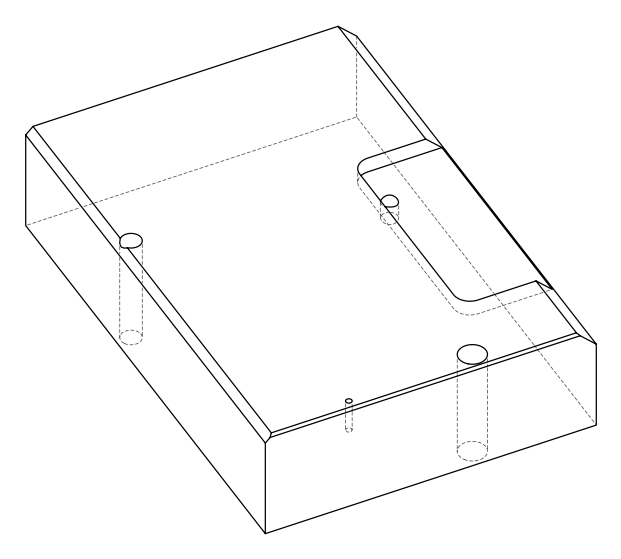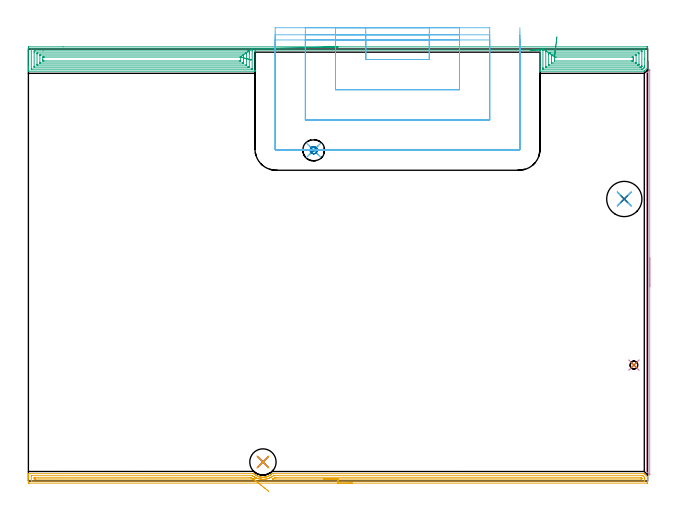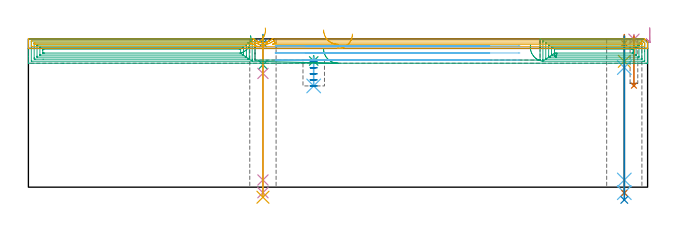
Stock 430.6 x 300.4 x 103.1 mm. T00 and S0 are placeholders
(PLAN: 18 operations, 12 tool changes, 37.8 min)
(1 SPOT_DRILL | STEP1HOLE | NXT0321_9005460120000 | 0.05 min | 182 mm3)
(2 SPOT_DRILL_1 | STEP1HOLE_1 | NXT0321_9005460120000 | 0.05 min | 183 mm3)
(3 SPOT_DRILL_2 | STEP1POCKET | NXT0321_9005460120000 | 0.03 min | 1573 mm3)
(4 SPOT_DRILL_3 | STEP1POCKET_1 | NXT0321_9005460120000 | 0.03 min | 2 mm3)
(5 DRILL_BLIND_HOLE_INTO_CENTER | STEP1HOLE | UGT0301_217 | 0.07 min | 989 mm3)
(6 GUN_DRILL_THROUGH_HOLE | STEP1HOLE | UGT0307_007 | 0.52 min | 6992 mm3)
(7 DRILL_TO_ENLARGE_THROUGH_HOLE | STEP1HOLE | NXT0301_104 | 0.44 min | 7661 mm3)
(8 DRILL_TO_ENLARGE_THROUGH_HOLE_1 | STEP1HOLE | UGT0301_058 | 0.46 min | 32726 mm3)
(9 DRILL_BLIND_HOLE_INTO_CENTER_1 | STEP1HOLE_1 | NXT0301_128 | 0.08 min | 1722 mm3)
(10 GUN_DRILL_THROUGH_HOLE_1 | STEP1HOLE_1 | UGT0307_007 | 0.52 min | 6716 mm3)
(11 DRILL_TO_ENLARGE_THROUGH_HOLE_2 | STEP1HOLE_1 | UGT0301_252 | 0.45 min | 18446 mm3)
(12 DRILL_BLIND_HOLE_INTO_CENTER_2 | STEP1POCKET | NXT0301_128 | 0.08 min | 1995 mm3)
(13 DRILL_BLIND_HOLE_INTO_CENTER_3 | STEP1POCKET_1 | UGT0301_178 | 0.14 min | 703 mm3)
(14 MILL_ROUGH_BLIND_HOLE_CONTOUR | STEP1POCKET | NXT0201_013 | Spiral | 0.54 min | 2125 mm3)
(15 AREA_MILL | FG_CHAMFER_SURFACE | UGT0205_001 | 13.68 min | 57901 mm3)
(16 AREA_MILL_1 | FG_CHAMFER_SURFACE_1 | UGT0205_001 | 2.39 min | 743 mm3)
(17 AREA_MILL_2 | FG_CHAMFER_SURFACE_2 | UGT0205_001 | 10.54 min | 9348 mm3)
(18 MILL_SLOT | SLOT_PARTIAL_RECTANGULAR | UGT0201_006 | Follow Part, ap 7, ae 75% | 7.68 min | 217475 mm3)
(TOOL NXT0321_9005460120000 | NC Spot Drill, 142deg, 12mm, Carbide, Uncoated | D12 PA142 FL30 Z2)
(TOOL UGT0301_217 | Twist Drill 10.4 mm | D10.4 PA118 FL82 Z2)
(TOOL UGT0307_007 | Gun Drill 10 mm | D10 PA130 FL24 Z1)
(TOOL NXT0301_104 | Carbide Drill 14mm [860.1-1400-112A1-MM 2214] | D14 PA140 FL123 Z2)
(TOOL UGT0301_058 | Twist Drill 24.5 mm | D24.5 PA118 FL160 Z2)
(TOOL NXT0301_128 | Carbide Drill 12mm [861.1-1200-036A1-GP GC34] | D12 PA150 FL37.4 Z2)
(TOOL UGT0301_252 | Twist Drill 18.3 mm | D18.3 PA118 FL135 Z2)
(TOOL UGT0301_178 | Twist Drill 5.4 mm | D5.4 PA118 FL55 Z2)
(TOOL NXT0201_013 | ENDMILL 10mm | D10 FL30 Z4)
(TOOL UGT0205_001 | Chamfer Mill 20 x 3 x 45 deg. | D20 FL50 Z2)
(TOOL UGT0201_006 | End Mill 28 mm | D28 FL25 Z2)
(OP 1 SPOT_DRILL)
G17 G21 G94 G90
T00 M6
G54
G17 G0 G90 X414.4 Y196.1 S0 M3
G43 Z113.1 H0
G94 G81 G98 Z100.1 F250. R106.1
G80
M5
M2
(OP 2 SPOT_DRILL_1)
G17 G21 G94 G90
T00 M6
G54
G17 G0 G90 X163.1 Y13.2 S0 M3
G43 Z113.1 H0
G94 G81 G98 Z100.1 F250. R106.1
G80
M5
M2
(OP 3 SPOT_DRILL_2)
G17 G21 G94 G90
T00 M6
G54
G17 G0 G90 X198.4 Y230. S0 M3
G43 Z113.1 H0
G94 G81 G98 Z87.759 F250. R91.4
G80
M5
M2
(OP 4 SPOT_DRILL_3)
G17 G21 G94 G90
T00 M6
G54
G17 G0 G90 X421.1 Y80.6 S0 M3
G43 Z113.1 H0
G94 G81 G98 Z102.868 F250. R106.1
G80
M5
M2
(OP 5 DRILL_BLIND_HOLE_INTO_CENTER)
G17 G21 G94 G90
T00 M6
G54
G17 G0 G90 X414.4 Y196.1 S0 M3
G43 Z113.1 H0
G94 G81 G98 Z87.5 F250. R105.1
G80
M5
M2
(OP 6 GUN_DRILL_THROUGH_HOLE)
G17 G21 G94 G90
T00 M6
G54
G17 G0 G90 X414.4 Y196.1 M8
G43 Z113.1 H0
Z100.068
S716 M3
G94 G1 Z83.173 F125. M26
G4 X.084
Z5. F250.
G4 X.084
Z-3.832 F125.
G4 X.084
M5
M9
G0 Z100.068
Z113.1
M2
(OP 7 DRILL_TO_ENLARGE_THROUGH_HOLE)
G17 G21 G94 G90
T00 M6
G54
G17 G0 G90 X414.4 Y196.1 S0 M3
G43 Z113.1 H1
G94 G73 G98 Z-4.048 F250. Q13.393 R105.1
G80
M5
M2
(OP 8 DRILL_TO_ENLARGE_THROUGH_HOLE_1)
G17 G21 G94 G90
T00 M6
G54
G17 G0 G90 X414.4 Y196.1 S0 M3
G43 Z113.1 H0
G94 G73 G98 Z-8.861 F250. Q22.392 R105.1
G80
M5
M2
(OP 9 DRILL_BLIND_HOLE_INTO_CENTER_1)
G17 G21 G94 G90
T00 M6
G54
G17 G0 G90 X163.1 Y13.2 S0 M3
G43 Z113.1 H1
G94 G81 G98 Z85.1 F250. R105.1
G80
M5
M2
(OP 10 GUN_DRILL_THROUGH_HOLE_1)
G17 G21 G94 G90
T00 M6
G54
G17 G0 G90 X163.1 Y13.2 M8
G43 Z113.1 H0
Z98.106
S716 M3
G94 G1 Z79.108 F125. M26
G4 X.084
Z5. F250.
G4 X.084
Z-3.832 F125.
G4 X.084
M5
M9
G0 Z98.106
Z113.1
M2
(OP 11 DRILL_TO_ENLARGE_THROUGH_HOLE_2)
G17 G21 G94 G90
T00 M6
G54
G17 G0 G90 X163.1 Y13.2 S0 M3
G43 Z113.1 H0
G94 G73 G98 Z-6.998 F250. Q15.728 R105.1
G80
M5
M2
(OP 12 DRILL_BLIND_HOLE_INTO_CENTER_2)
G17 G21 G94 G90
T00 M6
G54
G17 G0 G90 X198.4 Y230. S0 M3
G43 Z113.1 H1
G94 G81 G98 Z70.4 F250. R90.4
G80
M5
M2
(OP 13 DRILL_BLIND_HOLE_INTO_CENTER_3)
G17 G21 G94 G90
T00 M6
G54
G17 G0 G90 X421.1 Y80.6 S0 M3
G43 Z113.1 H0
G94 G81 G98 Z70.6 F250. R105.1
G80
M5
M2
(OP 14 MILL_ROUGH_BLIND_HOLE_CONTOUR)
G17 G21 G94 G90
T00 M6
G54
G17 G0 G90 X198.4 Y230. S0 M3
G43 Z113.1 H0
Z87.2
G94 G3 X198.475 Y232.375 R1.189 F250.
X195.955 Y230.154 R2.375
X198.246 Y227.555 R2.45
X195.955 Y230.154 R-2.45
X197.1 Y228.854 R1.225
X198.4 Y230. R1.225
G0 Z83.
G3 X198.475 Y232.375 R1.189
X195.955 Y230.154 R2.375
X198.246 Y227.555 R2.45
X195.955 Y230.154 R-2.45
X197.1 Y228.854 R1.225
X198.4 Y230. R1.225
G0 Z78.8
G3 X198.475 Y232.375 R1.189
X195.955 Y230.154 R2.375
X198.246 Y227.555 R2.45
X195.955 Y230.154 R-2.45
X197.1 Y228.854 R1.225
X198.4 Y230. R1.225
G0 Z74.6
G3 X198.475 Y232.375 R1.189
X195.955 Y230.154 R2.375
X198.246 Y227.555 R2.45
X195.955 Y230.154 R-2.45
X197.1 Y228.854 R1.225
X198.4 Y230. R1.225
G0 Z70.4
G3 X198.475 Y232.375 R1.189
X195.955 Y230.154 R2.375
X198.246 Y227.555 R2.45
X195.955 Y230.154 R-2.45
X197.1 Y228.854 R1.225
X198.4 Y230. R1.225
G0 Z113.1
M5
M2
(OP 15 AREA_MILL)
G17 G21 G94 G90
T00 M6
G54
G17 G0 G90 X205.3 Y301.9 S1061 M3
G43 Z113.1 H0
Z96.2
G94 G1 X205.338 Z95.328 F250.
X205.452 Z94.464
X205.641 Z93.612
X205.903 Z92.78
X206.237 Z91.974
X206.64 Z91.2
X207.108 Z90.464
X207.64 Z89.772
X208.229 Z89.129
X208.872 Z88.54
X209.564 Z88.008
X210.3 Z87.54
X211.074 Z87.137
X211.88 Z86.803
X212.712 Z86.541
X213.563 Z86.352
X214.428 Z86.238
X215.3 Z86.2
X429.991
X430.392 Y301.896 Z86.202
X430.59 Y301.892 Z86.206
X430.6 Y301.69 Z86.407
Y290.797 Z97.297
Y290.235 Z97.863
Y289.913 Z98.184
Y289.35 Z98.746
Y289.028 Z99.067
Y288.385 Z99.714
Y287.903 Z100.197
X430.59 Y287.297 Z100.801
X430.556 Y287.26 Z100.838
X430.438 Y287.137 Z100.961
X428.397 Y285.096 Z103.001
X428.322 Y285.024 Z103.071
X428.295 Y285.004 Z103.089
X428.206 Y285. Z103.1
X355.898
X355.81 Y285.005 Z103.091
X355.8 Y285.162 Z102.935
Y299.64 Z88.459
Y299.643 Z88.453
Y299.648 Z88.452
Y299.7 Z88.4
X355.127
X355.006 Y299.698 Z88.393
X354.126 Y299.7 Z88.4
X157.6
Y285.358 Z102.739
X157.593 Y285.035 Z103.062
X157.591 Y285.005 Z103.091
X157.274 Y285. Z103.1
X0.162
X0.008 Y285.002 Z103.088
X0. Y285.018 Z103.073
Y285.358 Z102.742
Y285.732 Z102.367
Y286.376 Z101.719
Y287.582 Z100.515
Y288.144 Z99.95
Y297.289 Z90.809
Y301.409 Z86.689
X0.003 Y301.692 Z86.405
X0.01 Y301.892 Z86.206
X0.211 Y301.899 Z86.199
X24.091 Y301.9 Z86.2
X215.3
X155.936 Y300.485 Z87.615
X155.817 Y300.325 Z87.775
X155.727 Y300.174 Z87.926
X155.637 Y299.936 Z88.164
X155.612 Y299.77 Z88.33
X155.608 Y299.64 Z88.46
X155.601 Y299.088 Z89.012
X155.6 Y286.709 Z101.391
X155.598 Y286.525 Z101.575
X155.594 Y286.458 Z101.642
X155.59 Y286.425 Z101.675
X155.575 Y286.421 Z101.679
X155.47 Y286.418 Z101.682
X155.044 Y286.414 Z101.686
X155.005
X2.394 Y286.415 Z101.685
X2.354 Y286.416 Z101.684
X2.01 Y286.431 Z101.669
X2.006 Y286.534 Z101.566
X2.001 Y286.765 Z101.335
Y300.03 Z88.07
X2.007 Y300.421 Z87.679
X2.01 Y300.47 Z87.63
X2.025 Y300.479 Z87.621
X2.074 Y300.482 Z87.618
X2.181 Y300.484 Z87.616
X2.394 Y300.486 Z87.614
X155.936 Y300.485 Z87.615
X153.568 Y299.065 Z89.035
X153.59 Y298.756 Z89.344
X153.597 Y298.42 Z89.68
X153.599 Y297.871 Z90.229
X153.6 Y297.533 Z90.567
X153.599 Y287.975 Z100.125
X153.597 Y287.89 Z100.21
X153.592 Y287.849 Z100.251
X153.589 Y287.835 Z100.265
X153.572 Y287.833 Z100.267
X153.258 Y287.83 Z100.27
X152.684 Y287.829 Z100.271
X152.366 Y287.828 Z100.272
X4.073 Y287.829 Z100.271
X4.035 Y287.83 Z100.27
X4.014 Y287.832 Z100.268
X4.011 Y287.834 Z100.266
X4.007 Y287.848 Z100.252
X4.002 Y287.966 Z100.134
X4.001 Y288.144 Z99.956
X4. Y288.322 Z99.778
Y298.049 Z90.051
X4.005 Y298.756 Z89.344
X4.009 Y298.925 Z89.175
X4.029 Y299.065 Z89.035
X4.18 Y299.066 Z89.034
X4.754 Y299.071 Z89.029
X10.221 Y299.072 Z89.028
X152.366 Y299.071 Z89.029
X152.941 Y299.07 Z89.03
X153.568 Y299.065 Z89.035
X151.588 Y297.651 Z90.449
X151.594 Y297.533 Z90.567
X151.598 Y297.365 Z90.735
X151.6 Y297.113 Z90.987
Y296.987 Z91.113
X151.599 Y289.661 Z98.439
X151.594 Y289.409 Z98.691
X151.59 Y289.249 Z98.851
X151.557 Y289.247 Z98.853
X151.473 Y289.244 Z98.856
X151.256 Y289.243 Z98.857
X6.641
X6.108 Y289.245 Z98.855
X6.053 Y289.246 Z98.854
X6.02 Y289.249 Z98.851
X6.01 Y289.281 Z98.819
X6.005 Y289.48 Z98.62
X6. Y289.878 Z98.222
Y296.987 Z91.113
X6.003 Y297.412 Z90.688
X6.007 Y297.624 Z90.476
X6.01 Y297.646 Z90.454
X6.027 Y297.651 Z90.449
X6.085 Y297.654 Z90.446
X6.182 Y297.657 Z90.443
X150.796
X151.473 Y297.655 Z90.445
X151.568 Y297.653 Z90.447
X151.588 Y297.651 Z90.449
X149.569 Y296.237 Z91.863
X149.591 Y296.199 Z91.901
X149.595 Y296.103 Z91.997
X149.6 Y295.305 Z92.795
X149.599 Y290.797 Z97.303
X149.597 Y290.697 Z97.403
X149.594 Y290.674 Z97.426
X149.592 Y290.667 Z97.433
X149.549 Y290.664 Z97.436
X149.361 Y290.66 Z97.44
X149.078 Y290.657 Z97.443
X148.936
X8.501 Y290.658 Z97.442
X8.218 Y290.661 Z97.439
X8.032 Y290.664 Z97.436
X8.009 Y290.67 Z97.43
X8.006 Y290.68 Z97.42
X8.003 Y290.706 Z97.394
X8.001 Y290.797 Z97.303
Y296.103 Z91.997
X8.003 Y296.182 Z91.918
X8.006 Y296.222 Z91.878
X8.009 Y296.235 Z91.865
X8.077 Y296.237 Z91.863
X8.36 Y296.242 Z91.858
X8.502 Y296.243 Z91.857
X8.643
X148.795
X149.551 Y296.238 Z91.862
X149.569 Y296.237 Z91.863
X147.59 Y294.819 Z93.281
X147.594 Y294.796 Z93.304
X147.597 Y294.742 Z93.358
X147.6 Y294.634 Z93.466
X147.599 Y292.273 Z95.827
X147.597 Y292.127 Z95.973
X147.593 Y292.091 Z96.009
X147.59 Y292.079 Z96.021
X147.578 Y292.077 Z96.023
X147.506 Y292.073 Z96.027
X147.009 Y292.072 Z96.028
X146.616 Y292.071 Z96.029
X10.927
X10.428 Y292.073 Z96.027
X10.029 Y292.077 Z96.023
X10.01 Y292.08 Z96.02
X10.004 Y292.102 Z95.998
X10.001 Y292.566 Z95.534
X10. Y292.99 Z95.11
X10.002 Y294.334 Z93.766
X10.005 Y294.754 Z93.346
X10.01 Y294.814 Z93.286
X10.055 Y294.822 Z93.278
X10.179 Y294.825 Z93.275
X10.428 Y294.827 Z93.273
X10.822 Y294.829 Z93.271
X11.321
X147.009 Y294.828 Z93.272
X147.406 Y294.826 Z93.274
X147.579 Y294.822 Z93.278
X147.59 Y294.819 Z93.281
X148.395 Y294.601 Z93.539
X149.174 Y294.389 Z93.868
X149.923 Y294.186 Z94.267
X150.636 Y293.992 Z94.731
X151.307 Y293.81 Z95.258
X151.931 Y293.641 Z95.844
X152.503 Y293.486 Z96.484
X153.019 Y293.345 Z97.173
X153.475 Y293.222 Z97.906
X153.868 Y293.115 Z98.678
X154.195 Y293.026 Z99.482
X154.453 Y292.956 Z100.312
X154.639 Y292.906 Z101.163
X154.754 Y292.874 Z102.027
X154.795 Y292.863 Z102.899
X154.763 Y292.872 Z103.77
X154.658 Y292.9 Z104.636
X154.481 Y292.949 Z105.489
G0 Z113.1
X349.142 Y299.231
Z98.977
G1 X349.053 Y299.218 Z98.109
X349.04 Y299.216 Z97.237
X349.102 Y299.225 Z96.367
X349.238 Y299.246 Z95.505
X349.449 Y299.277 Z94.659
X349.731 Y299.319 Z93.835
X350.084 Y299.372 Z93.039
X350.503 Y299.434 Z92.277
X350.987 Y299.506 Z91.554
X351.531 Y299.588 Z90.877
X352.132 Y299.677 Z90.251
X352.784 Y299.774 Z89.68
X353.483 Y299.879 Z89.168
X354.224 Y299.989 Z88.72
X355. Y300.105 Z88.34
X355.806 Y300.225 Z88.028
X356.636 Y300.349 Z87.79
X357.483 Y300.475 Z87.625
X357.507 Y300.479 Z87.621
X357.684 Y300.485 Z87.615
X357.723
X427.313 Y300.486 Z87.614
X428.206 Y300.485 Z87.615
X428.247 Y300.484 Z87.616
X428.59 Y300.469 Z87.631
X428.593 Y300.366 Z87.734
X428.599 Y300.135 Z87.965
X428.6 Y293.45 Z94.65
X428.599 Y288.639 Z99.461
X428.597 Y288.144 Z99.956
X428.594 Y287.76 Z100.34
X428.206 Y287.356 Z100.744
X428.158 Y287.308 Z100.792
X428.11 Y287.26 Z100.84
X427.713 Y286.864 Z101.236
X427.313 Y286.469 Z101.631
X427.263 Y286.425 Z101.675
X426.42 Y286.415 Z101.685
X426.381
X358.134
X357.932 Y286.417 Z101.683
X357.832 Y286.419 Z101.681
X357.814 Y286.421 Z101.679
X357.81 Y286.434 Z101.666
X357.807 Y286.473 Z101.627
X357.8 Y287.144 Z100.956
Y287.26 Z100.84
X357.799 Y299.525 Z88.575
X357.796 Y299.64 Z88.46
X357.79 Y299.729 Z88.371
X357.775 Y299.874 Z88.226
X357.742 Y300.008 Z88.092
X357.684 Y300.164 Z87.936
X357.568 Y300.353 Z87.747
X357.543 Y300.39 Z87.71
X357.483 Y300.475 Z87.625
X359.81 Y299.062 Z89.038
X359.853 Y299.065 Z89.035
X359.937 Y299.069 Z89.031
X360.044 Y299.071 Z89.029
X426.527
X426.565 Y299.07 Z89.03
X426.586 Y299.068 Z89.032
X426.589 Y299.066 Z89.034
X426.593 Y299.052 Z89.048
X426.598 Y298.934 Z89.166
X426.599 Y298.756 Z89.344
X426.6 Y298.578 Z89.522
Y288.851 Z99.249
X426.598 Y288.497 Z99.603
X426.594 Y288.321 Z99.779
X426.59 Y288.233 Z99.867
X426.58 Y288.192 Z99.908
X426.539 Y288.144 Z99.956
X426.482 Y288.083 Z100.017
X426.42 Y288.02 Z100.08
X426.262 Y287.87 Z100.23
X426.232 Y287.843 Z100.257
X426.203 Y287.835 Z100.265
X426.133 Y287.833 Z100.267
X425.845 Y287.83 Z100.27
X425.528 Y287.829 Z100.271
X424.954
X360.362
X360.043 Y287.832 Z100.268
X359.832 Y287.835 Z100.265
X359.809 Y287.838 Z100.262
X359.806 Y287.853 Z100.247
X359.803 Y287.891 Z100.209
X359.801 Y287.959 Z100.141
X359.8 Y288.144 Z99.956
X359.801 Y298.427 Z89.673
X359.803 Y298.756 Z89.344
X359.81 Y299.062 Z89.038
X361.819 Y297.65 Z90.45
X362.147 Y297.654 Z90.446
X362.364 Y297.656 Z90.444
X363.04 Y297.657 Z90.443
X363.256
X423.959
X424.492 Y297.655 Z90.445
X424.547 Y297.653 Z90.447
X424.58 Y297.651 Z90.449
X424.59 Y297.619 Z90.481
X424.6 Y296.987 Z91.113
Y289.913 Z98.187
X424.596 Y289.488 Z98.612
X424.592 Y289.276 Z98.824
X424.59 Y289.254 Z98.846
X424.572 Y289.25 Z98.85
X424.515 Y289.246 Z98.854
X424.418 Y289.244 Z98.856
X423.742 Y289.243 Z98.857
X423.526
X362.147
X361.929 Y289.244 Z98.856
X361.828 Y289.248 Z98.852
X361.81 Y289.25 Z98.85
X361.806 Y289.261 Z98.839
X361.803 Y289.278 Z98.822
X361.801 Y289.372 Z98.728
X361.8 Y296.446 Z91.654
X361.802 Y296.987 Z91.113
X361.806 Y297.325 Z90.775
X361.819 Y297.65 Z90.45
X363.807 Y296.227 Z91.873
X363.932 Y296.236 Z91.864
X364.684 Y296.242 Z91.858
X364.825 Y296.243 Z91.857
X422.099 Y296.242 Z91.858
X422.382 Y296.239 Z91.861
X422.569 Y296.236 Z91.864
X422.591 Y296.23 Z91.87
X422.594 Y296.22 Z91.88
X422.597 Y296.194 Z91.906
X422.599 Y296.103 Z91.997
Y290.797 Z97.303
X422.597 Y290.718 Z97.382
X422.594 Y290.678 Z97.422
X422.591 Y290.665 Z97.435
X422.522 Y290.663 Z97.437
X422.24 Y290.658 Z97.442
X422.098 Y290.657 Z97.443
X421.957
X364.825
X364.07 Y290.661 Z97.439
X363.932 Y290.664 Z97.436
X363.81 Y290.672 Z97.428
X363.805 Y290.797 Z97.303
X363.801 Y290.927 Z97.173
X363.8 Y295.349 Z92.751
X363.807 Y296.227 Z91.873
X365.821 Y294.822 Z93.278
X365.945 Y294.825 Z93.275
X366.113 Y294.827 Z93.273
X366.61 Y294.829 Z93.271
X367.004
X419.673
X420.172 Y294.827 Z93.273
X420.571 Y294.823 Z93.277
X420.59 Y294.82 Z93.28
X420.596 Y294.798 Z93.302
X420.599 Y294.334 Z93.766
X420.6 Y293.91 Z94.19
Y293.026 Z95.074
X420.598 Y292.566 Z95.534
X420.595 Y292.146 Z95.954
X420.59 Y292.086 Z96.014
X420.545 Y292.078 Z96.022
X420.421 Y292.075 Z96.025
X420.172 Y292.073 Z96.027
X419.778 Y292.071 Z96.029
X419.279
X365.908 Y292.072 Z96.028
X365.849 Y292.073 Z96.027
X365.822 Y292.075 Z96.025
X365.812 Y292.077 Z96.023
X365.809 Y292.089 Z96.011
X365.805 Y292.167 Z95.933
X365.8 Y292.484 Z95.616
Y292.566 Z95.534
X365.802 Y294.334 Z93.766
X365.81 Y294.735 Z93.365
X365.821 Y294.822 Z93.278
X365.899 Y295.463 Z92.691
X365.984 Y296.152 Z92.162
X366.073 Y296.884 Z91.696
X366.168 Y297.653 Z91.297
X366.266 Y298.454 Z90.966
X366.367 Y299.281 Z90.706
X366.471 Y300.127 Z90.521
X366.576 Y300.986 Z90.41
X366.682 Y301.851 Z90.375
X366.788 Y302.716 Z90.417
X366.893 Y303.574 Z90.534
X366.997 Y304.419 Z90.726
X367.098 Y305.244 Z90.991
X367.196 Y306.043 Z91.328
X367.29 Y306.809 Z91.734
X367.379 Y307.538 Z92.205
X367.463 Y308.223 Z92.739
X367.541 Y308.859 Z93.331
G0 Z113.1
M5
M2
(OP 16 AREA_MILL_1)
G17 G21 G94 G90
T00 M6
G54
G17 G0 G90 X432.1 Y155.05 S1061 M3
G43 Z113.1 H0
Z110.8
G94 G1 Y155.012 Z109.928 F250.
Y154.898 Z109.064
Y154.709 Z108.212
Y154.447 Z107.38
Y154.113 Z106.574
Y153.71 Z105.8
Y153.242 Z105.064
Y152.711 Z104.372
Y152.121 Z103.729
Y151.478 Z103.14
Y150.786 Z102.609
Y150.05 Z102.14
Y149.276 Z101.737
Y148.47 Z101.403
Y147.638 Z101.141
Y146.787 Z100.952
Y145.922 Z100.838
Y145.05 Z100.8
X432.099 Y4.462 Z100.799
X432.098 Y4.39 Z100.798
X432.096 Y4.334 Z100.796
X432.093 Y4.321 Z100.798
X432.091 Y4.317 Z100.799
X432.056 Y4.34 Z100.835
X431.977 Y4.421 Z100.919
X431.937 Y4.462 Z100.96
X429.959 Y6.441 Z102.94
X429.833 Y6.568 Z103.062
X429.804 Y6.605 Z103.089
X429.8 Y6.693 Z103.1
Y283.407
X429.804 Y283.495 Z103.089
X429.833 Y283.532 Z103.062
X429.958 Y283.659 Z102.941
X431.977 Y285.679 Z100.919
X432.056 Y285.76 Z100.835
X432.091 Y285.784 Z100.799
X432.093 Y285.779 Z100.798
X432.096 Y285.767 Z100.796
X432.098 Y285.71 Z100.798
X432.099 Y285.639 Z100.799
X432.1 Y285.481 Z100.8
Y145.05
Y144.179 Z100.838
Y143.314 Z100.952
Y142.462 Z101.141
Y141.63 Z101.403
Y140.824 Z101.737
Y140.05 Z102.14
Y139.314 Z102.609
Y138.622 Z103.14
Y137.979 Z103.729
Y137.39 Z104.372
Y136.859 Z105.064
Y136.39 Z105.8
Y135.987 Z106.574
Y135.653 Z107.38
Y135.391 Z108.212
Y135.202 Z109.064
Y135.088 Z109.928
Y135.05 Z110.8
G0 Z113.1
M5
M2
(OP 17 AREA_MILL_2)
G17 G21 G94 G90
T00 M6
G54
G17 G0 G90 X225.3 Y-1.5 S1061 M3
G43 Z113.1 H0
Z106.5
G94 G1 X225.262 Z105.628 F250.
X225.148 Z104.764
X224.959 Z103.912
X224.697 Z103.08
X224.363 Z102.274
X223.96 Z101.5
X223.492 Z100.764
X222.96 Z100.072
X222.371 Z99.429
X221.728 Z98.84
X221.036 Z98.309
X220.3 Z97.84
X219.526 Z97.437
X218.72 Z97.103
X217.888 Z96.841
X217.037 Z96.652
X216.172 Z96.538
X215.3 Z96.5
X0.728 Y-1.499 Z96.501
X0.609
X0.007 Y-1.491 Z96.505
X0.004 Y-1.486 Z96.511
X0. Y-0.88 Z97.116
Y1.8 Z99.794
Y2.368 Z100.365
Y2.693 Z100.69
Y3.262 Z101.258
Y3.587 Z101.582
Y4.237 Z102.236
Y4.649 Z102.649
X0.007 Y5.04 Z103.032
X0.01 Y5.097 Z103.088
X0.162 Y5.1 Z103.1
X155.936
X156.759 Y5.093 Z103.092
X156.788 Y5.077 Z103.077
X156.829 Y5.039 Z103.039
X156.987 Y4.897 Z102.895
X157.124 Y4.778 Z102.773
X157.187 Y4.724 Z102.719
X157.529 Y4.449 Z102.449
X157.881 Y4.188 Z102.187
X158.081 Y4.055 Z102.054
X158.168 Y4.002 Z102.001
X158.524 Y3.787 Z101.786
X158.975 Y3.542 Z101.538
X159.061 Y3.502 Z101.496
X159.48 Y3.3 Z101.3
X159.507 Y3.289 Z101.289
X159.869 Y3.146 Z101.145
X160.314 Y2.993 Z100.992
X160.4 Y2.968 Z100.966
X160.69 Y2.883 Z100.882
X160.763 Y2.863 Z100.859
X160.846 Y2.845 Z100.838
X161.177 Y2.764 Z100.762
X161.209 Y2.756 Z100.755
X161.672 Y2.671 Z100.669
X161.739 Y2.663 Z100.658
X162.003 Y2.627 Z100.623
X162.103 Y2.614 Z100.609
X162.185 Y2.608 Z100.601
X162.551 Y2.574 Z100.572
X162.998 Y2.557 Z100.555
X163.069 Y2.56 Z100.554
X163.352 Y2.563 Z100.557
X163.419 Z100.561
X163.445 Z100.562
X163.892 Y2.592 Z100.588
X163.971 Y2.602 Z100.595
X164.109 Y2.616 Z100.612
X164.339 Y2.642 Z100.638
X164.787 Y2.714 Z100.712
X165.233 Y2.81 Z100.806
X165.31 Y2.831 Z100.826
X165.417 Y2.859 Z100.857
X165.682 Y2.93 Z100.928
X166.127 Y3.075 Z101.073
X166.721 Y3.3 Z101.3
X167.021 Y3.439 Z101.439
X167.472 Y3.671 Z101.671
X167.915 Y3.925 Z101.924
X167.988 Y3.973 Z101.971
X168.315 Y4.188 Z102.186
X168.809 Y4.557 Z102.556
X169.113 Y4.811 Z102.81
X169.159 Y4.852 Z102.851
X169.327 Y5.002 Z103.
X169.42 Y5.078 Z103.076
X169.442 Y5.094 Z103.091
X170.219 Y5.1 Z103.1
X428.206
X428.295 Y5.096 Z103.089
X428.362 Y5.039 Z103.036
X428.474 Y4.927 Z102.925
X428.921 Y4.48 Z102.478
X429.099 Y4.303 Z102.299
X430.411 Y2.991 Z100.987
X430.586 Y2.813 Z100.81
X430.599 Y2.795 Z100.791
X430.6 Y2.531 Z100.531
Y1.556 Z99.556
Y0.907 Z98.902
Y-0.312 Z97.685
X430.599 Y-0.88 Z97.114
X430.596 Y-1.486 Z96.51
X430.593 Y-1.491 Z96.505
X429.991 Y-1.5 Z96.5
X215.3
Y-0.086 Z97.914
X2.394 Y-0.085 Z97.915
X2.295 Y-0.084 Z97.916
X2.099 Y-0.079 Z97.921
X2.009 Y-0.072 Z97.928
X2.006 Y-0.043 Z97.957
X2.004 Y0.013 Z98.013
X2. Y0.407 Z98.407
X2.001 Y3.087 Z101.087
X2.008 Y3.587 Z101.587
X2.01 Y3.679 Z101.679
X2.197 Y3.683 Z101.683
X2.296 Y3.685 Z101.685
X155.639
X155.738 Y3.684 Z101.684
X155.787 Y3.681 Z101.681
X155.808 Y3.679 Z101.679
X155.934 Y3.59 Z101.59
X155.936 Y3.587 Z101.587
X156.453 Y3.208 Z101.208
X156.829 Y2.956 Z100.956
X156.929 Y2.894 Z100.894
X157.271 Y2.693 Z100.693
X157.722 Y2.446 Z100.446
X158.212 Y2.202 Z100.202
X158.614 Y2.027 Z100.027
X158.709 Y1.989 Z99.989
X159.218 Y1.8 Z99.8
X159.507 Y1.704 Z99.704
X159.648 Y1.659 Z99.659
X160.092 Y1.536 Z99.536
X160.4 Y1.463 Z99.463
X160.828 Y1.371 Z99.371
X161.292 Y1.289 Z99.289
X161.471 Y1.264 Z99.264
X162.039 Y1.199 Z99.199
X162.185 Y1.187 Z99.187
X162.831 Y1.153 Z99.153
X163.078 Y1.149 Z99.149
X163.711 Y1.166 Z99.166
X163.971 Y1.179 Z99.179
X164.112 Y1.189 Z99.189
X164.268 Y1.205 Z99.205
X164.863 Y1.281 Z99.281
X165.308 Y1.355 Z99.355
X165.756 Y1.45 Z99.45
X166.037 Y1.519 Z99.519
X166.649 Y1.691 Z99.691
X166.732 Y1.717 Z99.717
X166.985 Y1.8 Z99.8
X167.453 Y1.976 Z99.976
X167.541 Y2.011 Z100.011
X168.017 Y2.218 Z100.218
X168.434 Y2.424 Z100.424
X168.611 Y2.516 Z100.516
X168.936 Y2.693 Z100.693
X169.182 Y2.838 Z100.838
X169.327 Y2.928 Z100.928
X169.721 Y3.192 Z101.192
X170.383 Y3.672 Z101.672
X170.717 Y3.68 Z101.68
X170.915 Y3.684 Z101.684
X171.014 Y3.685 Z101.685
X171.112 Y3.686 Z101.686
X426.421 Y3.685 Z101.685
X427.22 Y3.681 Z101.681
X427.259 Y3.679 Z101.679
X427.313 Y3.633 Z101.633
X427.362 Y3.587 Z101.587
X428.239 Y2.71 Z100.71
X428.255 Y2.693 Z100.693
X428.59 Y2.309 Z100.309
X428.596 Y1.8 Z99.8
X428.599 Y1.406 Z99.406
X428.6 Y0.907 Z98.907
X428.599 Y0.513 Z98.513
X428.592 Y0.013 Z98.013
X428.59 Y-0.079 Z97.921
X428.403 Y-0.083 Z97.917
X428.304 Y-0.085 Z97.915
X215.3 Y-0.086 Z97.914
Y1.328 Z99.328
X170.219 Y1.329 Z99.329
X169.794 Y1.333 Z99.333
X169.774 Y1.335 Z99.335
X169.761 Y1.343 Z99.343
X169.774 Y1.352 Z99.352
X169.824 Y1.382 Z99.382
X170.219 Y1.607 Z99.607
X170.341 Y1.678 Z99.678
X170.543 Y1.8 Z99.8
X171.23 Y2.241 Z100.241
X171.274 Y2.265 Z100.265
X171.323 Y2.266 Z100.266
X171.536 Y2.27 Z100.27
X172.005 Y2.271 Z100.271
X172.426
X425.528
X425.951 Y2.27 Z100.27
X426.184 Y2.266 Z100.266
X426.21 Y2.265 Z100.265
X426.245 Y2.243 Z100.243
X426.323 Y2.172 Z100.172
X426.421 Y2.078 Z100.078
X426.554 Y1.937 Z99.937
X426.585 Y1.902 Z99.902
X426.591 Y1.859 Z99.859
X426.595 Y1.8 Z99.8
X426.598 Y1.622 Z99.622
X426.592 Y1.441 Z99.441
X426.587 Y1.335 Z99.335
X426.538 Y1.333 Z99.333
X426.421 Y1.331 Z99.331
X425.999 Y1.329 Z99.329
X215.3 Y1.328 Z99.328
X214.428 Z99.366
X213.564 Z99.48
X212.712 Z99.669
X211.88 Z99.932
X211.074 Z100.265
X210.3 Z100.668
X209.564 Z101.137
X208.872 Z101.668
X208.229 Z102.257
X207.64 Z102.901
X207.109 Z103.593
X206.64 Z104.328
X206.237 Z105.102
X205.903 Z105.908
X205.641 Z106.74
X205.452 Z107.592
X205.338 Z108.457
X205.3 Z109.328
G0 Z113.1
X164.713 Y2.621
Z110.739
G1 X164.807 Y2.636 Z109.872
X164.826 Y2.639 Z109.
X164.769 Y2.63 Z108.129
X164.638 Y2.61 Z107.267
X164.434 Y2.578 Z106.42
X164.157 Y2.534 Z105.593
X163.81 Y2.48 Z104.795
X163.395 Y2.416 Z104.03
X162.916 Y2.341 Z103.305
X162.377 Y2.257 Z102.624
X161.781 Y2.164 Z101.994
X161.133 Y2.063 Z101.418
X160.438 Y1.955 Z100.902
X159.701 Y1.84 Z100.45
X158.928 Y1.719 Z100.064
X158.125 Y1.594 Z99.747
X157.297 Y1.465 Z99.503
X156.452 Y1.333 Z99.333
X156.447 Y1.332 Z99.332
X156.406 Y1.33 Z99.33
X156.171 Y1.329 Z99.329
X155.936 Y1.328 Z99.328
X5.072 Y1.329 Z99.329
X4.649 Y1.33 Z99.33
X4.179 Y1.333 Z99.333
X4.032 Y1.335 Z99.335
X4.01 Y1.621 Z99.621
X4.005 Y1.8 Z99.8
X4.002 Y1.978 Z99.978
X4.008 Y2.159 Z100.159
X4.013 Y2.265 Z100.265
X4.062 Y2.267 Z100.267
X4.179 Y2.269 Z100.269
X4.602 Y2.271 Z100.271
X154.151
X154.574 Y2.27 Z100.27
X154.808 Y2.267 Z100.267
X154.922 Y2.264 Z100.264
X155.044 Y2.19 Z100.19
X155.666 Y1.8 Z99.8
X155.936 Y1.638 Z99.638
X156.401 Y1.37 Z99.37
X156.433 Y1.348 Z99.348
X156.452 Y1.333 Z99.333
X157.045 Y0.858 Z98.903
X157.665 Y0.362 Z98.542
X158.307 Y-0.152 Z98.25
X158.966 Y-0.679 Z98.032
X159.638 Y-1.217 Z97.888
X160.317 Y-1.76 Z97.819
X160.998 Y-2.306 Z97.827
X161.676 Y-2.848 Z97.911
X162.345 Y-3.384 Z98.07
X163.002 Y-3.91 Z98.303
X163.64 Y-4.42 Z98.608
X164.254 Y-4.912 Z98.984
X164.841 Y-5.382 Z99.427
X165.396 Y-5.826 Z99.933
X165.914 Y-6.24 Z100.5
X166.391 Y-6.622 Z101.122
X166.824 Y-6.969 Z101.795
X167.21 Y-7.278 Z102.514
G0 Z113.1
M5
M2
(OP 18 MILL_SLOT)
G17 G21 G94 G90
T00 M6
G54
G17 G0 G90 X234.6 Y306.7 S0 M3
G43 Z113.156 H0
Z98.237
G94 G1 Y303.7 F250.
Y293.1 F500.
X278.8
Y303.7
Y306.7 F250.
X213.6 F500.
Y303.7 F250.
Y272.1 F500.
X299.8
Y303.7
Y306.7 F250.
X192.6 F500.
Y303.7 F250.
Y251.1 F500.
X320.8
Y303.7
Y306.7 F250.
X171.6 F500.
Y303.7 F250.
Y230.8 F500.
G3 X172.3 Y230.1 R0.7
G1 X341.1
G3 X341.8 Y230.8 R0.7
G1 Y303.7
Y306.7 F250.
G0 Z113.156
X234.6 Y310.281
Z93.319
G1 Y307.281
Y293.1 F500.
X278.8
Y307.281
Y310.281 F250.
X213.6 F500.
Y307.281 F250.
Y272.1 F500.
X299.8
Y307.281
Y310.281 F250.
X192.6 F500.
Y307.281 F250.
Y251.1 F500.
X320.8
Y307.281
Y310.281 F250.
X171.6 Y310.28 F500.
Y307.28 F250.
Y230.8 F500.
G3 X172.3 Y230.1 R0.7
G1 X341.1
G3 X341.8 Y230.8 R0.7
G1 Y307.281
Y310.281 F250.
G0 Z113.156
X234.6 Y315.199
Z88.4
G1 Y312.199
Y293.1 F500.
X278.8
Y312.199
Y315.199 F250.
X213.6
Y312.199
Y272.1 F500.
X299.8
Y312.199
Y315.199 F250.
X192.6
Y312.199
Y251.1 F500.
X320.8
Y312.199
Y315.199 F250.
X171.6
Y312.199
Y230.8 F500.
G3 X172.3 Y230.1 R0.7
G1 X341.1
G3 X341.8 Y230.8 R0.7
G1 Y312.199
Y315.199 F250.
G0 Z113.156
M5
M2
